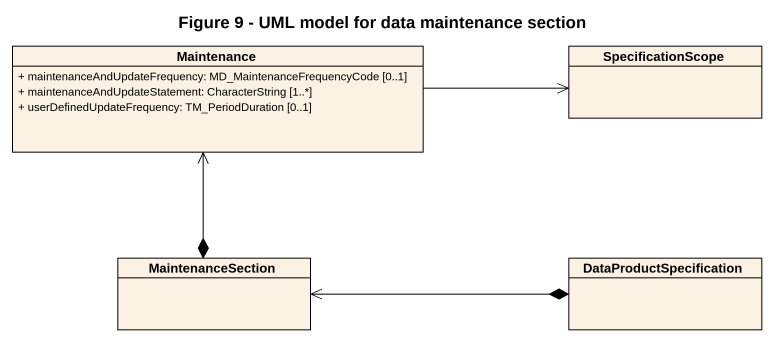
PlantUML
@startuml
title Figure 9 - UML model for data maintenance section
hide circle
hide empty members
skinparam classAttributeIconSize 0
class Maintenance {
  + maintenanceAndUpdateFrequency: MD_MaintenanceFrequencyCode [0..1]
  + maintenanceAndUpdateStatement: CharacterString [1..*]
  + userDefinedUpdateFrequency: TM_PeriodDuration [0..1]
}
class SpecificationScope
class MaintenanceSection
class DataProductSpecification
Maintenance -right-> SpecificationScope
MaintenanceSection *-up-> Maintenance
MaintenanceSection <-right-* DataProductSpecification
@enduml
